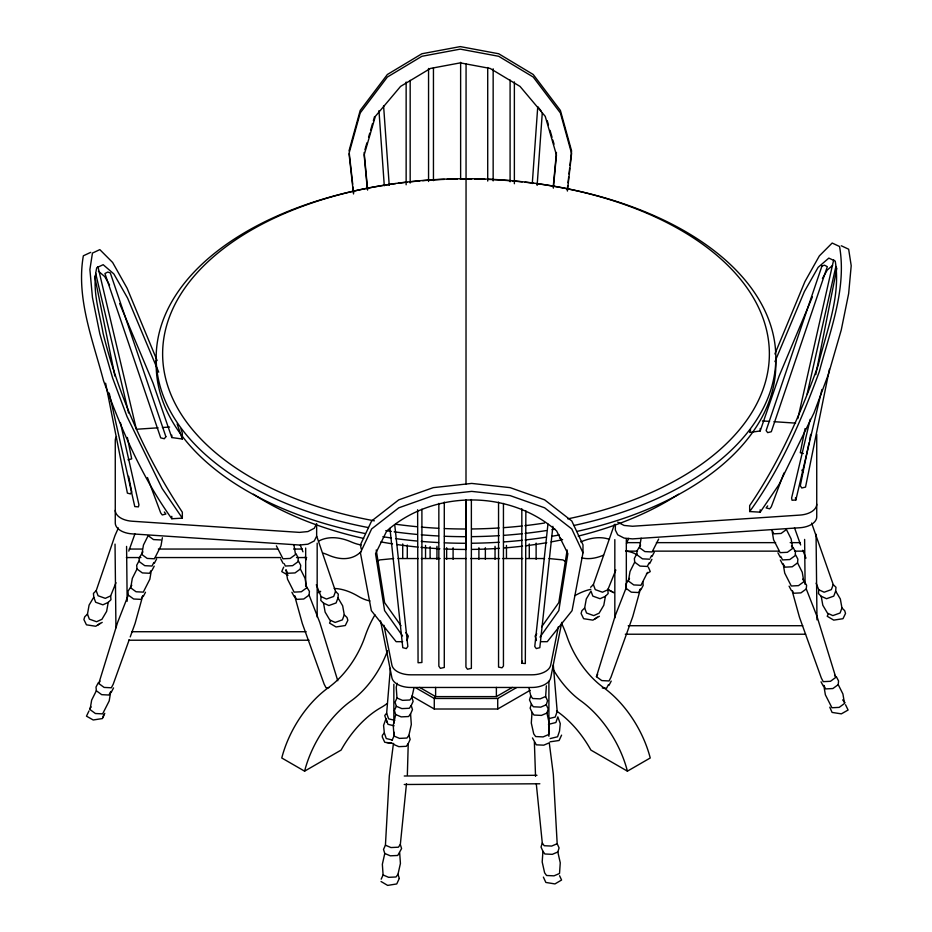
<?xml version="1.0" encoding="UTF-8"?>
<svg xmlns="http://www.w3.org/2000/svg" width="932" height="932" viewBox="0 0 932 932"><rect width="100%" height="100%" fill="white"/><g stroke="black" fill="none" stroke-linecap="round" stroke-linejoin="round"><path stroke-width="1.4" d="M406.142 184.781L406.142 82.039M498.55 502.173L498.55 667.091L502.033 667.813L503.443 666.042L503.443 503.408M525.858 510.957L525.322 663.549L521.827 663.234L521.827 508.802M407.354 774.97L408.239 743.608L410.15 739.402L408.892 735.336L411.315 724.514L410.569 713.842L412.48 709.636L411.222 705.571L413.132 701.365L411.874 697.299L413.994 687.828M381.188 879.179L383.099 874.973L382.353 864.29L384.776 853.467L383.518 849.413L385.429 845.196L389.296 775.808L393.339 744.307L398.849 746.66L406.305 746.311L408.239 743.608M528.922 687.699L530.739 695.82L529.481 699.874L531.391 704.091L530.133 708.145L532.032 712.351L531.298 723.034L533.721 733.857L535.655 736.56L543.111 736.909L548.622 734.556L549.356 723.873L546.933 713.05L548.191 708.984L546.28 704.778L547.55 700.724L545.639 696.507L546.373 685.836M536.273 783.626L542.284 843.017L541.026 847.083L542.937 851.289L542.191 861.972L544.614 872.795L546.56 875.498L554.004 875.835L559.515 873.494L560.26 862.811L557.825 851.988L559.083 847.922L557.185 843.716L553.317 774.317L549.263 742.827L543.752 745.169L536.308 744.831L532.463 737.923M532.288 183.534L537.752 106.644L541.049 110.873M537.135 185.41L542.273 112.958M394.795 720.343L388.586 718.828L386.652 713.178L390.392 668.256M316.298 584.737L321.097 596.596L320.771 600.394L323.52 603.097L328.868 605.544L336.103 602.946L337.978 597.913L338.304 594.115L335.555 591.412L316.763 536.284M816.117 583.176L818.785 589.77L818.459 593.567L821.208 596.27L826.556 598.717L833.779 596.119L835.654 591.086L835.981 587.288L833.231 584.585L811.621 523.097M300.384 569.009L295.025 572.924L287.802 573.273L285.926 569.72L287.534 579.215L294.093 592.123L301.327 591.762L306.675 587.847L305.067 578.353L300.384 569.009L300.71 565.305L298.426 560.982M337.768 680.733L319.827 622.553L309.098 595.094L309.424 591.389L305.579 585.214M783.113 563.592L784.721 573.087L791.28 585.995L798.503 585.634L803.862 581.719L802.242 572.225L797.559 562.881L797.885 559.177L795.613 554.855M792.212 591.063L799.481 617.287L821.348 678.088L823.236 681.653L830.459 681.304L835.806 677.378L817.014 616.425L806.273 588.966L806.599 585.273L802.767 579.087M838.229 684.624L832.882 688.55L825.647 688.899L823.772 685.335L825.379 694.829L831.95 707.749L839.173 707.388L844.52 703.474L842.912 693.979L838.229 684.624L838.555 680.931L836.284 676.609M553.212 187.064L556.451 152.44M553.34 188.159L556.451 154.968L545.232 116.337L520.021 86.408L490.115 68.432L460.292 62.875L430.479 68.432L400.574 86.408L375.363 116.337L364.144 154.968L367.383 189.604M384.776 853.467L390.298 855.821L397.743 855.471L401.587 848.563L400.329 844.509L406.48 783.661M547.946 524.064L534.77 646.493L536.284 648.579L539.814 647.67L552.886 526.359M567.239 189.977L567.728 185.631M568.042 182.742L568.683 176.952M569.009 174.063L569.65 168.273M569.976 165.383L571.584 150.914L560.388 110.43L533.221 74.502L498.702 53.753L460.292 46.6L421.893 53.753L387.363 74.502L360.206 110.43L349.011 150.914M567.402 191.06L571.584 153.442L560.388 112.958L533.221 77.041L498.702 56.293L460.292 49.128L421.893 56.293L387.363 77.041L360.206 112.958L349.011 153.442L353.519 193.949M567.169 549.973L558.816 602.608L541.632 626.852M151.229 571.071L149.854 579.215L143.295 592.123L136.06 591.762L130.713 587.847L132.321 578.353L137.004 569.009L136.678 565.305L138.961 560.982M162.366 537.741L160.991 545.872L154.421 558.781L147.198 558.431L141.85 554.505L143.458 545.01L148.141 535.667L153.489 539.581L160.723 539.943M641.146 538.183L639.527 547.678L644.886 551.593L652.109 551.954L658.668 539.045M115.976 582.71L110.652 595.898L110.978 599.695L108.229 602.387L106.621 611.392L101.938 619.291L96.579 621.737L89.356 619.139L87.48 614.106L89.088 605.101L93.771 597.214L93.445 593.404L96.194 590.713L114.986 535.574L118.376 527.955M605.416 596.27L603.796 605.264L599.113 613.163L593.766 615.609L586.543 613.011L584.667 607.979L586.275 598.985L590.958 591.086L592.834 596.119L600.057 598.717L605.416 596.27L608.153 593.567L607.827 589.77L615.831 570M361.22 549.053L360.416 544.812L371.612 520.988L398.78 499.843L433.298 487.634L471.709 483.417L510.107 487.634L544.638 499.843L571.794 520.988L582.989 544.812L582.989 552.781L572.05 610.681L547.27 641.682L540.711 641.682M805.073 428.592L800.285 452.719L803.361 453.523M815.756 374.664L836.854 268.241M558.373 626.723L550.707 665.098A19.013 10.974 0 0 1 531.822 674.815L410.791 674.815A19.013 10.974 0 0 1 391.906 665.098L383.949 625.302M561.786 622.32L550.707 677.75A19.013 10.974 0 0 1 531.822 687.466L410.791 687.466A19.013 10.974 0 0 1 391.906 677.75L380.547 620.898M808.976 442.945L800.297 485.758L801.788 487.995L805.528 487.098L829.422 369.247M809.547 440.09L810.712 434.382M397.149 683.261L396.228 687.315L396.974 697.998L395.063 702.204L396.321 706.27L394.422 710.475L395.681 714.529L393.246 725.364L393.991 736.035L392.081 740.241M383.099 874.973L388.609 877.327L396.053 876.977L397.987 874.274L400.422 863.451L399.677 852.78M797.85 418.538L833.697 259.772M807.124 394.108L835.876 266.494M810.188 419.272L791.606 498.026L792.037 500.251L795.846 499.995L821.908 389.483M89.006 710.906L86.478 716.16L93.223 719.982L102.497 718.549L103.743 714.669M521.827 663.234L522.351 661.149M364.948 149.679L366.952 142.782M368.559 137.26L369.759 133.125M370.552 130.364L372.555 123.467M373.359 120.706L374.559 116.57M406.969 640.564L408.321 636.09L405.863 632.63M134.93 533.885L128.779 551.092M129.257 639.632L113.215 684.216L111.339 687.781L104.116 687.42L98.769 683.506L117.56 622.553L128.29 595.094L127.964 591.389L131.808 585.214M625.978 588.267L631.325 592.181L638.548 592.531L640.435 588.977L632.77 616.588L610.903 677.389L609.027 680.954L601.792 680.593L596.445 676.679L615.237 615.726L625.978 588.267L625.652 584.562L629.496 578.388M590.632 587.288L593.381 584.585L614.433 524.367M750.61 429.699L749.666 432.436L760.197 430.968L779.036 376.26L812.378 296.9M130.224 636.929L135.093 623.415L142.747 595.804L141.501 598.181M97.93 266.599L136.293 428.86M335.555 591.412L333.679 596.457L326.445 599.043L321.097 596.596M337.978 597.913L342.661 605.812L344.269 614.805L342.393 619.85L335.159 622.436L329.812 619.99L325.128 612.091L323.52 603.097M833.231 584.585L831.356 589.618L824.133 592.216L818.785 589.77M835.654 591.086L840.338 598.985L841.946 607.979L840.07 613.011L832.847 615.609L827.5 613.163L822.816 605.264L821.208 596.27M783.975 472.943L771.3 506.775L769.727 508.814L766.116 507.94L767.688 505.901M626.502 543.647L628.634 538.37M774.888 353.974L804.933 281.58L819.368 255.892L832.171 243.042L839.557 246.491C846.955 288.873 829.981 331.035 819.368 371.472C801.427 420.437 780.422 469.18 749.666 511.552L760.197 512.169L778.977 484.628L814.032 412.806L828.455 374.186L841.258 329.975L848.656 293.557L851.207 265.702L848.656 249.217L841.258 245.757M774.946 361.639L804.398 291.541L818.156 267.321L828.828 258.106L835.235 261.1C841.095 296.481 826.3 331.489 818.156 365.402C800.541 414.379 779.001 462.493 749.666 505.622L749.666 511.552M103.091 717.314L104.768 713.329M330.662 620.444L329.544 623.1L336.033 626.956L345.306 625.523L347.846 620.269L347.019 617.508L344.269 614.805M828.35 613.617L827.232 616.273L833.721 620.13L842.994 618.697L845.522 613.442L844.695 610.681L841.946 607.979M399.234 878.585L396.752 883.944L387.654 885.4L381.037 881.509M561.577 735.138L559.095 740.497L550.055 741.814M96.346 690.752L91.662 700.095L90.055 709.59L95.402 713.516L102.625 713.865L109.184 700.957L110.791 691.462L108.916 695.027L101.693 694.666L96.346 690.752L96.019 687.059L98.291 682.737M316.647 523.551L314.282 528.281L307.91 531.566L299.498 532.382L132.099 521.221A19.013 10.974 0 0 1 115.265 510.317M636.638 554.156L634.366 558.478L634.692 562.171L630.009 571.514L628.401 581.02L633.748 584.935L640.971 585.284L647.53 572.376M153.885 562.462L152.009 566.027L144.775 565.677L139.427 561.763L139.101 558.058L142.946 551.872M154.351 563.243L156.634 558.92M150.833 570.897L149.586 573.273L142.363 572.924L137.004 569.009M151.928 570.489L154.211 566.167M143.213 596.573L145.497 592.251M98.769 683.506L100.015 681.129M111.269 692.243L113.541 687.921M650.315 558.012L651.561 555.635M652.039 556.416L654.311 552.093M649.15 562.881L647.262 566.446L640.039 566.097L634.692 562.171M649.616 563.662L651.887 559.34M640.901 589.746L643.173 585.424L642.847 581.731M596.445 676.679L597.692 674.302M608.479 684.636L606.604 688.2L602.27 687.979M608.946 685.404L611.229 681.082M822.432 278.517L827.255 270.047L832.591 265.434M536.727 633.783L535.085 636.09L536.436 640.564M540.036 637.08L558.816 610.577L567.856 553.678L556.637 530.937C509.897 489.626 433.508 489.626 386.768 530.937L375.549 553.678L384.59 610.577L402.554 635.927M411.874 697.299L409.929 700.002L402.484 700.351L396.974 697.998M411.222 705.571L409.288 708.273L401.843 708.611L396.321 706.27M410.569 713.842L408.635 716.533L401.191 716.883L395.681 714.529M408.892 735.336L406.946 738.039L399.502 738.389L393.991 736.035M400.329 844.509L398.395 847.2L390.939 847.549L385.429 845.196M386.652 713.178L384.741 715.531L387.095 722.382M394.143 725.818L387.933 724.304L385.999 718.654L383.576 725.387L384.322 732.89L382.411 735.243L382.26 736.909L384.741 742.268L393.77 743.585M89.577 708.821L91.138 706.957M640.622 545.045L636.789 551.231L637.115 554.924L642.463 558.851L649.686 559.2M87.48 614.106L84.73 616.798L83.903 619.57L86.443 624.824L95.716 626.257L102.205 622.39M584.667 607.979L581.918 610.681L581.09 613.442L583.618 618.697L592.892 620.13L599.381 616.273M97.301 625.36L100.143 623.263M594.476 619.232L597.33 617.135M309.098 595.094L303.739 599.008L296.516 599.369L294.64 595.804L302.294 623.415L324.173 684.216L326.049 687.781L328.938 687.641M772.605 531.438L773.851 533.815L781.074 533.465L786.433 529.539L791.117 538.882L792.724 548.389L787.377 552.303L780.142 552.653L773.583 539.745L771.976 530.25M797.559 562.881L792.212 566.796L784.989 567.157L783.73 564.78M806.273 588.966L800.926 592.88L793.703 593.241L792.445 590.865M377.402 561.379L379.673 559.911L393.677 558.548M320.69 591.307L318.278 592.694A76.051 43.909 60 0 1 320.026 591.657M374.955 614.852A70.098 40.472 -60 0 0 365.111 636.253A66.918 38.631 -60 0 1 328.402 687.641A80.175 46.297 -60 0 0 281.767 757.984L304.589 771.16L341.1 750.085A76.051 43.909 -60 0 1 381.048 707.551A49.338 28.484 -60 0 0 386.99 703.637M646.458 573.797L650.233 571.607A80.175 46.297 -60 0 0 648.276 567.11M419.656 687.397L435.617 696.612L496.383 696.612L512.344 687.397M415.59 687.676L434.277 698.476L497.723 698.476L516.41 687.676M411.851 696.064L434.277 709.007L497.723 709.007L530.122 690.309M556.52 711A76.051 43.909 60 0 1 590.9 750.085L627.411 771.16L650.233 757.984A80.175 46.297 60 0 0 603.598 687.641A66.918 38.631 60 0 1 566.889 636.253A70.098 40.472 60 0 0 561.53 623.263M90.742 252.351L83.344 255.799C75.958 298.17 92.932 340.343 103.545 380.769C121.218 428.918 141.734 476.951 171.803 518.751L182.334 518.145L182.334 512.204C146.324 457.74 118.97 397.102 103.172 333.656C99.398 312.022 91.709 289.736 96.765 267.682L103.172 264.7L113.844 273.915L127.602 298.124L158.72 372.183M110.652 595.898L105.293 598.344L98.07 595.746L96.194 590.713M108.229 602.387L102.881 604.833L95.647 602.247L93.771 597.214M607.827 589.77L602.48 592.216L595.257 589.618L593.381 584.585M545.639 696.507L540.129 698.86L532.673 698.511L530.739 695.82M546.28 704.778L540.77 707.132L533.325 706.782L531.391 704.091M546.933 713.05L541.422 715.403L533.978 715.054L532.032 712.351M557.185 843.716L551.674 846.07L544.218 845.72L542.284 843.017M557.825 851.988L552.315 854.341L544.87 853.992L542.937 851.289M549.041 718.572L555.239 717.058L557.185 711.407L553.317 665.029M548.447 724.35L555.891 722.533L557.825 716.883L560.26 723.616L559.515 731.119L557.581 736.769L550.136 738.587M127.975 459.779L131.703 458.882L127.369 437.481M136.422 429.256L158.067 427.811M162.401 427.52L169.612 427.042M404.243 775.995L536.972 775.296M404.243 784.499L539.849 783.777M627.294 542.645L640.389 542.645M656.384 542.645L775.634 542.645M790.173 542.645L800.355 542.645M129.28 549.053L142.363 549.053M158.358 549.053L277.608 549.053M293.615 549.053L302.341 549.053M625.838 551.138L637.476 551.138M653.472 551.138L778.535 551.138M794.542 551.138L803.268 551.138M126.368 557.557L140.918 557.557M155.458 557.557L280.52 557.557M296.516 557.557L306.698 557.557M398.034 558.548L418.352 558.548M421.252 558.548L440.114 558.548M444.459 558.548L466.221 558.548M470.578 558.548L499.599 558.548M502.499 558.548L522.817 558.548M525.718 558.548L544.579 558.548M548.925 558.548L562.928 559.911L566.341 562.124M628.215 625.721L802.72 625.721M131.645 631.721L306.162 631.721M625.302 634.226L805.632 634.226M128.733 640.226L309.063 640.226M402.694 641.682L396.135 641.682L371.355 610.681L360.416 552.781L371.612 528.957L398.78 507.812L433.298 495.603L471.709 491.385L510.107 495.603L544.638 507.812L571.794 528.957L582.989 552.781M140.872 599.369L133.649 599.008L128.29 595.094M762.388 420.915L769.599 421.392M773.933 421.683L795.578 423.128M386.873 742.606L391.452 742.99M119.622 303.483L152.965 382.842L171.803 437.551L182.334 439.019L182.334 433.089L180.948 428.965M392.454 740.055L386.256 738.54L384.322 732.89M617.718 522.153L624.091 525.438L632.502 526.254L799.901 515.093A19.013 10.974 0 0 0 816.735 504.189M607.711 589.222L613.722 592.694A76.051 43.909 -60 0 0 608.258 590.026M288.07 575.242L281.767 571.607A80.175 46.297 60 0 1 283.724 567.11M98.349 271.096L104.745 276.629L109.568 285.099M842.644 699.909L844.998 702.693M164.312 512.018L165.884 514.056L162.273 514.942L160.7 512.903L147.466 477.557M400.958 625.698L384.59 602.608L376.237 549.973M182.334 518.145L162.121 488.485L127.067 416.674L112.632 378.054L99.829 333.842L92.443 297.425L89.891 269.569L92.443 253.085L99.829 249.625L112.632 262.475L127.067 288.174L157.112 360.556M801.8 470.124L803.302 472.361M793.19 547.608L795.474 551.93L795.147 555.635L789.788 559.55L782.565 559.911L780.69 556.346M791.466 546.012L792.724 548.389M777.94 552.793L780.212 557.115M780.364 560.039L782.635 564.361M789.078 586.135L791.35 590.457M834.559 675.001L835.806 677.378M821.022 681.793L823.306 686.115M296.003 553.736L298.287 558.058L297.96 561.763L292.613 565.677L285.378 566.027L284.132 563.65M280.753 558.92L283.037 563.243M291.891 592.251L294.163 596.573M276.396 545.872L282.967 558.781L290.19 558.431L295.537 554.505L293.93 545.01M845.557 704.778L848.097 710.033L841.351 713.854L832.078 712.421L829.795 707.202M559.584 875.742L561.577 880.018L554.959 883.92L545.861 882.453L543.379 877.105M800.646 544.964L794.495 527.768M802.778 550.23L805.982 558.14M300.302 545.197L302.958 551.791M305.102 557.068L306.162 559.701M177.15 423.955L182.334 439.019M397.987 874.274L399.257 878.34M547.235 120.706L548.435 124.841M550.043 130.364L552.035 137.26M552.839 140.021L554.039 144.157M95.658 273.344L128.604 413.004M120.426 422.685L138.938 504.853L138.39 506.88L134.779 506.577L109.219 393.129M94.668 276.221L114.927 376.12M128.616 476.322L131.715 491.921L130.468 493.937L127.393 493.121L105.607 383.203M795.415 497.781L795.846 499.995M349.325 153.815L352.715 184.186M353.03 187.087L353.671 192.866M394.714 524.611L407.843 646.493L406.317 648.579L402.787 647.67L389.937 528.351M535.539 776.379L534.374 742.128M364.144 152.44L367.651 189.953M383.588 105.77L389.227 185.328M378.963 110.652L384.287 185.759M816.059 534.199L816.98 619.838M804.619 539.418L805.097 584.411M126.577 546.408L127.16 601.245M115.032 544.102L115.941 627.807M816.735 434.324L816.735 516.841A19.013 10.974 0 0 1 799.901 527.745L632.502 538.894L624.091 538.079L617.718 534.805L615.353 530.075L615.353 524.32M760.197 428.545L760.197 430.968M760.197 509.746L760.197 512.169M626.327 538.754L626.327 589.513M614.829 539.616L614.829 617.928M548.901 681.28L548.901 736.28M536.121 543.111L536.121 559.328M529.283 543.95L529.283 558.466M514.371 81.911L514.371 183.72M510.095 80.035L510.095 181.81M506.46 545.418L506.46 558.478M497.723 698.476L497.723 709.007M496.383 687.385L496.383 696.612M495.043 546.292L495.043 559.363M493.156 68.793L493.156 180.901M487.716 67.512L487.716 181.064M485.362 547.748L485.362 559.363M478.908 547.748L478.908 559.363M471.371 499.54L471.371 668.349L467.48 669.223L465.93 667.056L465.93 499.902M466.07 63.865L466 483.941M466 499.936L466 549.449A284.015 163.974 0 0 1 444.226 548.96M460.629 62.328L460.629 178.769M453.092 547.748L453.092 559.363M446.638 547.748L446.638 559.363M444.284 502.068L444.284 667.475L440.405 668.349L438.844 666.182L438.844 503.385M436.957 546.292L436.957 559.363M435.617 687.385L435.617 696.612L434.277 698.476L434.277 709.007M433.45 67.803L433.45 180.622M430.106 546.7L430.106 558.303M428.557 68.455L428.557 181.495M425.54 545.418L425.54 558.478M421.905 509.187L421.905 662.501L418.06 662.757L417.629 509.746M410.173 80.373L410.173 183.056M407.284 545.034L407.284 558.093M402.717 543.95L402.717 558.466M393.852 684.286L393.852 723.36M393.852 732.039L393.852 736.385M317.171 543.1L317.171 617.066M316.647 524.693L316.647 536.203L314.282 540.933L307.91 544.206L299.498 545.022L132.099 533.873A19.013 10.974 0 0 1 115.265 522.968L115.265 440.452A19.013 10.974 0 0 1 116.523 436.526M305.673 548.039L305.673 585.75M171.803 435.127L171.803 437.551M171.803 516.328L171.803 518.751M536.424 183.604A309.832 178.874 0 0 1 775.214 346.529A309.832 178.874 0 0 1 573.821 525.497M554.959 529.155A309.832 178.874 0 0 1 552.035 529.644M546.187 530.588A309.832 178.874 0 0 1 525.112 533.395M522.258 533.71A309.832 178.874 0 0 1 503.548 535.364M499.214 535.655A309.832 178.874 0 0 1 471.743 536.646M466 536.681A309.832 178.874 0 0 1 444.378 536.25M438.588 535.982A309.832 178.874 0 0 1 421.229 534.805M416.907 534.42A309.832 178.874 0 0 1 394.166 531.811M391.37 531.415A309.832 178.874 0 0 1 385.813 530.588M368.303 527.559A309.832 178.874 0 0 1 156.494 349.628A309.832 178.874 0 0 1 395.576 183.604M398.383 183.231A309.832 178.874 0 0 1 406.888 182.206M409.742 181.891A309.832 178.874 0 0 1 419.784 180.925M422.674 180.68A309.832 178.874 0 0 1 444.378 179.363M447.267 179.247A309.832 178.874 0 0 1 457.379 178.991M460.257 178.956A309.832 178.874 0 0 1 471.743 178.956M474.621 178.991A309.832 178.874 0 0 1 484.733 179.247M487.622 179.363A309.832 178.874 0 0 1 509.326 180.68M512.216 180.925A309.832 178.874 0 0 1 522.258 181.891M525.112 182.206A309.832 178.874 0 0 1 533.617 183.231M374.373 520.825A303.378 175.158 0 0 1 218.053 252.922A303.378 175.158 0 0 1 707.621 247.935A303.378 175.158 0 0 1 567.774 518.856M544.521 523.038A303.378 175.158 0 0 1 524.914 525.671M522.071 525.986A303.378 175.158 0 0 1 503.443 527.663M499.109 527.955A303.378 175.158 0 0 1 471.72 528.968M466 529.003A303.378 175.158 0 0 1 444.436 528.561M438.669 528.293A303.378 175.158 0 0 1 421.369 527.093M417.07 526.708A303.378 175.158 0 0 1 395.809 524.25M775.739 360.171A309.832 178.874 0 0 1 576.698 531.461M559.328 534.956A309.832 178.874 0 0 1 552.035 536.238M546.187 537.17A309.832 178.874 0 0 1 525.112 539.989M522.258 540.292A309.832 178.874 0 0 1 503.548 541.946M499.214 542.238A309.832 178.874 0 0 1 471.743 543.24M466 543.274A309.832 178.874 0 0 1 444.378 542.832M438.588 542.564A309.832 178.874 0 0 1 421.229 541.387M416.907 541.014A309.832 178.874 0 0 1 395.576 538.591M391.37 537.997A309.832 178.874 0 0 1 382.889 536.716M365.402 533.582A309.832 178.874 0 0 1 156.261 360.171M678.531 494.24A284.015 163.974 0 0 1 578.201 536.11M562.602 539.663A284.015 163.974 0 0 1 551.092 541.911M546.746 542.68A284.015 163.974 0 0 1 525.415 545.814M522.561 546.164A284.015 163.974 0 0 1 503.793 547.981M499.435 548.307A284.015 163.974 0 0 1 471.778 549.414M439.857 548.75A284.015 163.974 0 0 1 420.949 547.364M418.06 547.096A284.015 163.974 0 0 1 396.683 544.486M392.488 543.857A284.015 163.974 0 0 1 380.908 541.911M363.69 538.44A284.015 163.974 0 0 1 253.469 494.24M625.826 551.092A80.175 46.297 -60 0 1 636.23 554.319M575.009 595.571A76.051 43.909 -60 0 1 590.865 589.315M580.787 541.923A80.175 46.297 -60 0 1 609.47 539.383M603.598 555.099A66.918 38.631 -60 0 1 581.929 557.895M559.934 537.962A70.098 40.472 -60 0 1 561.705 539.465M627.411 771.16A80.175 46.297 60 0 0 580.787 700.817A66.918 38.631 60 0 1 553.13 669.304M304.589 771.16A80.175 46.297 -60 0 1 351.213 700.817A66.918 38.631 -60 0 0 387.502 650.699M323.218 553.13A80.175 46.297 60 0 1 328.402 555.099A66.918 38.631 60 0 0 361.103 551.558M318.593 541.143A80.175 46.297 60 0 1 351.213 541.923A66.918 38.631 60 0 0 361.36 545.01M334.227 588.476A76.051 43.909 60 0 1 358.238 596.294A49.338 28.484 60 0 0 369.957 600.942M821.954 266.039L766.116 430.584L767.688 432.623L771.3 431.737L827.313 266.668L824.505 265.177L821.954 266.039M165.884 436.7L164.312 438.739L160.7 437.865L104.932 273.542L107.751 272.051L110.302 272.913L165.884 436.7"/></g></svg>
